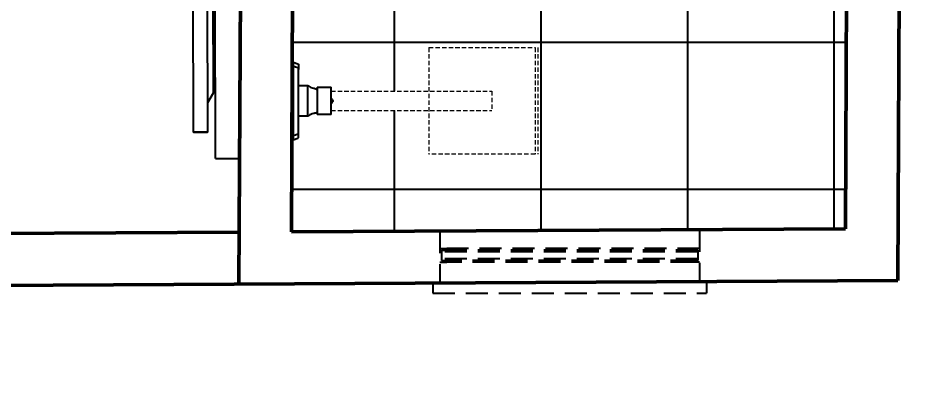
# Model space of a CAD drawing. Header units: millimetres. Extents: x 103208 to 171806, y -164 to 10038.
# Drawn here: x 118137.9 to 118401.4, y 6271.7 to 6375.7 of the extents above; entities that cross this region are included whole.
import ezdxf

# ---------------------------------------------------------------- set-up
doc = ezdxf.new("R2010")
doc.units = ezdxf.units.MM
doc.linetypes.add('HIDDEN', pattern=[9.525, 6.35, -3.175])
for name, color, linetype in [('ACESSORIOS', 2, 'Continuous'), ('Hachuria - Moveis', 1, 'Continuous'), ('Piso', 55, 'Continuous'), ('PN010', 1, 'Continuous'), ('Projeção Janela - Viga', 1, 'HIDDEN')]:
    doc.layers.add(name, color=color, linetype=linetype)
for name, color, linetype, lineweight in [('MEDIDAS', 7, 'Continuous', 0), ('Parede Baixa', 5, 'Continuous', 50), ('Projeção Janela', 15, 'HIDDEN', 9)]:
    doc.layers.add(name, color=color, linetype=linetype, lineweight=lineweight)
doc.styles.add('Valéria', font='romantic.ttf', dxfattribs={"height": 10})
doc.dimstyles.new('Cota - 50', dxfattribs={"dimtxt": 10, "dimasz": 5, "dimexe": 10, "dimexo": 20, "dimgap": 5, "dimtad": 1, "dimtxsty": 'Valéria', "dimblk": 'DOT', "dimcen": 0, "dimclrd": 12, "dimclre": 12, "dimclrt": 2, "dimazin": 2, "dimtfac": 1, "dimtix": 1, "dimtmove": 0, "dimatfit": 3, "dimldrblk": 'DOT', "dimfxl": 1, "dimarcsym": 0})

# ---------------------------------------------------------------- blocks, each defined once
blk = doc.blocks.new('_Dot')
at = {"color": 0, "linetype": 'ByBlock', "lineweight": -2}
blk.add_line((-0.5, 0), (-1, 0), dxfattribs=at)
at = {"color": 0, "linetype": 'ByBlock', "const_width": 0.5}
blk.add_lwpolyline([(-0.25, 0, 1), (0.25, 0, 1)], format="xyb", close=True, dxfattribs=at)
blk = doc.blocks.new('*D888')
at = {"layer": 'Defpoints', "color": 0, "transparency": 16777216}
for p in [(119310.37, 6770.07, 9825), (119409.15, 6632.8), (116870.38, 5014.37, 9825)]:
    blk.add_point(p, dxfattribs=at)
at = {"layer": 'MEDIDAS', "color": 12, "lineweight": -2, "transparency": 16777216}
for p, q in [((119322.05, 6753.84), (119414.99, 6624.68)), ((116973.22, 4880.02), (119405.09, 6629.88)), ((116882.06, 4998.14), (116975, 4868.98))]:
    blk.add_line(p, q, dxfattribs=at)
at = {"layer": 'MEDIDAS', "color": 12, "lineweight": -2, "transparency": 16777216, "xscale": 5, "yscale": 5, "zscale": 5}
for p, rotation in [((119409.15, 6632.8), 35.73698977606095), ((116969.16, 4877.1), 215.736989776061)]:
    blk.add_blockref('_Dot', p, dxfattribs=dict(at, rotation=rotation))
at = {"layer": 'MEDIDAS', "color": 2, "transparency": 16777216, "insert": (118183.23, 5763.18), "char_height": 10, "attachment_point": 5, "rotation": 35.737, "style": 'Valéria'}
blk.add_mtext('3006', dxfattribs=at)

msp = doc.modelspace()

# ---------------------------------------------------------------- hatches: boundary and pattern name
at = {"layer": 'Piso'}
h = msp.add_hatch(dxfattribs=at)
h.set_pattern_fill('ANSI37', color=256, scale=13.333333, angle=-45)
h.set_pattern_definition([(360, (54365.504, -1843.903), (3e-14, 42.333333), []), (90, (54365.504, -1843.903), (-42.333333, 3e-14), [])])
h.paths.add_polyline_path([(118377.45945, 6388.44635), (118217.46104, 6389.1609), (118217.3367, 6363.07414), (118218.71943, 6362.57025), (118218.85712, 6362.32857), (118218.85712, 6360.93386), (118218.85712, 6356.31696), (118221.48854, 6356.31696), (118221.78229, 6356.09586), (118222.09271, 6355.90951), (118222.41896, 6355.75863), (118222.76109, 6355.6415), (118223.11951, 6355.55984), (118223.46122, 6355.49211), (118223.90476, 6355.35716), (118224.22629, 6355.22309), (118224.22629, 6355.80864), (118228.2361, 6355.80864), (118228.2361, 6354.68164), (118256.46243, 6354.68164), (118256.46243, 6367.25331), (118287.14431, 6367.25331), (118287.14431, 6336.50998), (118256.46243, 6336.50998), (118256.46243, 6349.08164), (118228.2361, 6349.08164), (118228.2361, 6347.95464), (118224.22629, 6347.95464), (118224.22629, 6348.5402), (118223.90476, 6348.40613), (118223.46122, 6348.27118), (118223.11951, 6348.20345), (118222.76104, 6348.12178), (118222.41878, 6348.00458), (118222.09253, 6347.85312), (118221.78224, 6347.6674), (118221.48854, 6347.44633), (118218.85712, 6347.44633), (118218.85712, 6342.72142), (118218.82148, 6342.64828), (118218.84806, 6342.73966), (118218.85712, 6342.82943), (118218.85712, 6347.44633), (118218.85712, 6356.31696), (118218.85712, 6360.93386), (118218.84806, 6361.02363), (118218.82148, 6361.115), (118218.77921, 6361.20176), (118218.59112, 6361.37912), (118217.9223, 6361.66409), (118217.33109, 6361.89657), (118217.10292, 6314.02869), (118247.10547, 6314.19096), (118347.104, 6314.73181), (118377.10887, 6314.89409)])

# ---------------------------------------------------------------- linework, layer by layer
msp.add_line((118188.50218, 6342.834, 9825), (118192.5281, 6342.84324, 9825))
at = {"layer": 'ACESSORIOS'}
for q in [(118194.5709, 6468.80001, 9825), (118201.79397, 6335.24055, 9825)]:
    msp.add_line((118194.87742, 6335.22468, 9825), q, dxfattribs=at)
at = {"layer": 'Hachuria - Moveis'}
for p, q in [((118217.31612, 6363.08164), (118218.59112, 6362.61701)), ((118217.31612, 6363.08164), (118217.31612, 6340.68164)), ((118217.9223, 6361.66409), (118217.31612, 6361.90246)), ((118218.59112, 6361.37912), (118217.9223, 6361.66409)), ((118218.59112, 6362.61701), (118218.65997, 6362.58225)), ((118218.77921, 6361.20176), (118218.59112, 6361.37912)), ((118218.65997, 6362.58225), (118218.72412, 6362.53051)), ((118218.72412, 6362.53051), (118218.77921, 6362.46532)), ((118218.77921, 6362.46532), (118218.82148, 6362.39112)), ((118218.82148, 6361.115), (118218.77921, 6361.20176)), ((118218.82148, 6362.39112), (118218.84806, 6362.31297)), ((118218.84806, 6361.02363), (118218.82148, 6361.115)), ((118218.84806, 6362.31297), (118218.85712, 6362.23619)), ((118218.85712, 6362.23619), (118218.85712, 6360.93386)), ((118218.85712, 6360.93386), (118218.84806, 6361.02363)), ((118218.85712, 6356.31696), (118218.85712, 6360.93386)), ((118218.85712, 6347.44633), (118218.85712, 6356.31696)), ((118218.85712, 6356.31696), (118221.48854, 6356.31696)), ((118221.48854, 6356.31696), (118221.78229, 6356.09586)), ((118221.48854, 6347.44633), (118221.48854, 6356.31696)), ((118221.78229, 6356.09586), (118222.09271, 6355.90951)), ((118222.09271, 6355.90951), (118222.41896, 6355.75863)), ((118224.22629, 6355.80864), (118224.22629, 6355.22309)), ((118224.22629, 6355.80864), (118228.2361, 6355.80864)), ((118228.2361, 6352.69226), (118228.2361, 6355.80864)), ((118222.41896, 6355.75863), (118222.76109, 6355.6415)), ((118222.76109, 6355.6415), (118223.11951, 6355.55984)), ((118223.11951, 6355.55984), (118223.3476, 6355.51463)), ((118223.3476, 6355.51463), (118223.57231, 6355.45831)), ((118223.57231, 6355.45831), (118223.79367, 6355.39096)), ((118223.79367, 6355.39096), (118224.01167, 6355.31258)), ((118224.01167, 6355.31258), (118224.22629, 6355.22309)), ((118224.22629, 6355.22309), (118224.22629, 6348.5402)), ((118228.25551, 6352.68422), (118228.2361, 6352.69226)), ((118228.2361, 6351.07103), (118228.2361, 6352.69226)), ((118228.2361, 6351.07103), (118228.25551, 6351.07907)), ((118228.2361, 6347.95464), (118228.2361, 6351.07103)), ((118228.37603, 6352.61036), (118228.25551, 6352.68422)), ((118228.37603, 6351.15292), (118228.25551, 6351.07907)), ((118228.37603, 6352.61036), (118228.48351, 6352.51857)), ((118228.37603, 6351.15292), (118228.48351, 6351.24472)), ((118228.5753, 6352.41109), (118228.48351, 6352.51857)), ((118228.5753, 6351.3522), (118228.48351, 6351.24472)), ((118228.5753, 6352.41109), (118228.64915, 6352.29057)), ((118228.5753, 6351.3522), (118228.64915, 6351.47271)), ((118228.70324, 6352.15999), (118228.64915, 6352.29057)), ((118228.64915, 6351.47271), (118228.70324, 6351.6033)), ((118228.73624, 6352.02255), (118228.70324, 6352.15999)), ((118228.73624, 6351.74074), (118228.70324, 6351.6033)), ((118228.73624, 6352.02255), (118228.74733, 6351.88164)), ((118228.73624, 6351.74074), (118228.74733, 6351.88164)), ((118222.41878, 6348.00458), (118222.09253, 6347.85312)), ((118222.76104, 6348.12178), (118222.41878, 6348.00458)), ((118223.11951, 6348.20345), (118222.76104, 6348.12178)), ((118223.3476, 6348.24866), (118223.11951, 6348.20345)), ((118223.57231, 6348.30498), (118223.3476, 6348.24866)), ((118223.79367, 6348.37232), (118223.57231, 6348.30498)), ((118224.01167, 6348.4507), (118223.79367, 6348.37232)), ((118224.22629, 6348.5402), (118224.01167, 6348.4507)), ((118224.22629, 6348.5402), (118224.22629, 6347.95464)), ((118228.2361, 6347.95464), (118224.22629, 6347.95464)), ((118221.48854, 6347.44633), (118218.85712, 6347.44633)), ((118218.85712, 6342.82943), (118218.85712, 6347.44633)), ((118221.78224, 6347.6674), (118221.48854, 6347.44633)), ((118222.09253, 6347.85312), (118221.78224, 6347.6674)), ((118218.77921, 6342.56153), (118218.82148, 6342.64828)), ((118218.82148, 6342.64828), (118218.84806, 6342.73966)), ((118218.84806, 6342.73966), (118218.85712, 6342.82943)), ((118218.85712, 6341.5271), (118218.85712, 6342.82943)), ((118217.31612, 6341.86083), (118217.9223, 6342.0992)), ((118217.31612, 6340.68164), (118218.59112, 6341.14628)), ((118217.9223, 6342.0992), (118218.59112, 6342.38417)), ((118218.59112, 6342.38417), (118218.77921, 6342.56153)), ((118218.59112, 6341.14628), (118218.65997, 6341.18104)), ((118218.65997, 6341.18104), (118218.72412, 6341.23278))]:
    msp.add_line(p, q, dxfattribs=at)
msp.add_arc((118218.52079, 6341.50187), 0.33727, 307.0748722, 4.2896314, dxfattribs=at)
at = {"layer": 'Parede Baixa'}
for p, q in [((118216.74837, 6314.13244, 9825), (118217.93954, 6564.03687, 9825)), ((118376.75431, 6314.99784, 9825), (118377.94549, 6564.90288, 9825)), ((118201.62147, 6299.05041, 9825), (118202.81264, 6548.95484, 9825)), ((118391.836, 6300.07919, 9825), (118393.02678, 6549.9031, 9825)), ((118098.88144, 6313.49495, 9825), (118201.54035, 6314.05019, 9825)), ((118216.74837, 6314.13244, 9825), (118376.75431, 6314.99784, 9825)), ((118099.15477, 6298.49621, 9825), (118391.836, 6300.07919, 9825))]:
    msp.add_line(p, q, dxfattribs=at)
at = {"layer": 'PN010'}
for p, q in [((118193.93951, 6450.19289, 9825), (118194.16005, 6354.08493, 9825)), ((118194.16005, 6354.08493, 9825), (118192.50855, 6351.36576, 9825))]:
    msp.add_line(p, q, dxfattribs=at)
at = {"layer": 'PN010', "elevation": 9825}
msp.add_lwpolyline([(118188.22682, 6462.83369), (118192.25274, 6462.84292), (118192.5281, 6342.84324), (118188.50218, 6342.834)], close=True, dxfattribs=at)
at = {"layer": 'Projeção Janela', "linetype": 'HIDDEN', "ltscale": 0.2}
for p, q in [((118256.46243, 6367.25331), (118256.46243, 6336.50998)), ((118256.46243, 6367.25331), (118287.14431, 6367.25331)), ((118287.14431, 6367.25331), (118287.14431, 6336.50998)), ((118287.92441, 6367.25331), (118287.92441, 6336.50998)), ((118228.2361, 6354.68164), (118274.60337, 6354.68164)), ((118274.60337, 6354.68164), (118274.60337, 6349.08164)), ((118228.2361, 6349.08164), (118274.60337, 6349.08164)), ((118287.14431, 6336.50998), (118256.46243, 6336.50998))]:
    msp.add_line(p, q, dxfattribs=at)
at = {"layer": 'Projeção Janela - Viga'}
for p, q in [((118259.60547, 6314.25857, 9825), (118259.60547, 6299.36402, 9825)), ((118334.60547, 6314.66421, 9825), (118334.60547, 6299.76966, 9825)), ((118259.60547, 6309.31887, 9825), (118261.60547, 6309.31887, 9825)), ((118260.10547, 6308.81887, 9825), (118260.10547, 6305.81887, 9825)), ((118260.10547, 6308.81887, 9825), (118261.60547, 6308.81887, 9825)), ((118334.60547, 6309.31887, 9825), (118261.60547, 6309.31887, 9825)), ((118261.60547, 6308.81887, 9825), (118261.60547, 6309.31887, 9825)), ((118334.10547, 6308.81887, 9825), (118261.60547, 6308.81887, 9825)), ((118334.10547, 6308.81887, 9825), (118334.10547, 6305.81887, 9825)), ((118334.10547, 6308.31887, 9825), (118260.10547, 6308.31887, 9825)), ((118334.10547, 6306.31887, 9825), (118260.10547, 6306.31887, 9825)), ((118260.10547, 6305.81887, 9825), (118261.60547, 6305.81887, 9825)), ((118261.60547, 6305.81887, 9825), (118261.60547, 6305.31887, 9825)), ((118332.60547, 6305.81887, 9825), (118261.60547, 6305.81887, 9825)), ((118334.10547, 6305.81887, 9825), (118332.60547, 6305.81887, 9825)), ((118259.60547, 6305.31887, 9825), (118261.60547, 6305.31887, 9825)), ((118332.60547, 6305.31887, 9825), (118261.60547, 6305.31887, 9825)), ((118334.60547, 6305.31887, 9825), (118332.60547, 6305.31887, 9825)), ((118257.60547, 6299.3532, 9825), (118257.60547, 6296.45169, 9825)), ((118336.60372, 6299.78046, 9825), (118336.60372, 6296.45169, 9825)), ((118257.60547, 6296.45169, 9825), (118336.60372, 6296.45169, 9825))]:
    msp.add_line(p, q, dxfattribs=at)

# ---------------------------------------------------------------- dimensions: what is measured, and where the dimension line sits
at = {"layer": 'MEDIDAS'}
dim = msp.add_aligned_dim(p1=(116870.38258, 5014.37259, 9825), p2=(119310.3727, 6770.07308, 9825), distance=-169.12081, dimstyle='Cota - 50', dxfattribs=at)
dim.commit()
dim.dimension.update_dxf_attribs({"geometry": '*D888', "text_midpoint": (118183.2282, 5763.18349)})

doc.saveas('drawing.dxf')
